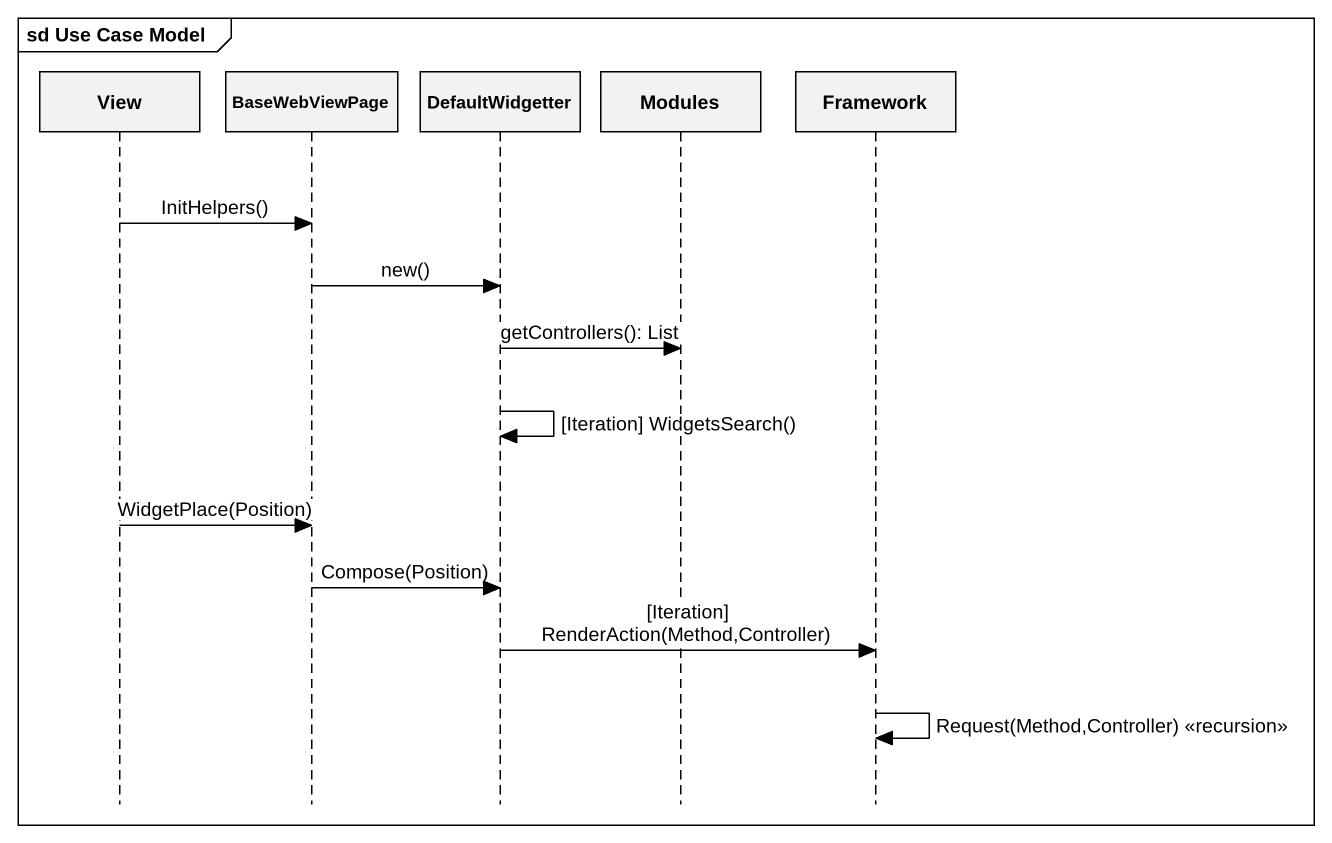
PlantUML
@startuml
mainframe sd Use Case Model
hide footbox
participant View
participant BaseWebViewPage
participant DefaultWidgetter
participant Modules
participant Framework

View -> BaseWebViewPage : InitHelpers()
BaseWebViewPage -> DefaultWidgetter : new()
DefaultWidgetter -> Modules : getControllers(): List
DefaultWidgetter -> DefaultWidgetter : [Iteration] WidgetsSearch()
View -> BaseWebViewPage : WidgetPlace(Position)
BaseWebViewPage -> DefaultWidgetter : Compose(Position)
DefaultWidgetter -> Framework : [Iteration] RenderAction(Method,Controller)
Framework -> Framework : Request(Method,Controller) <<recursion>>
@enduml
